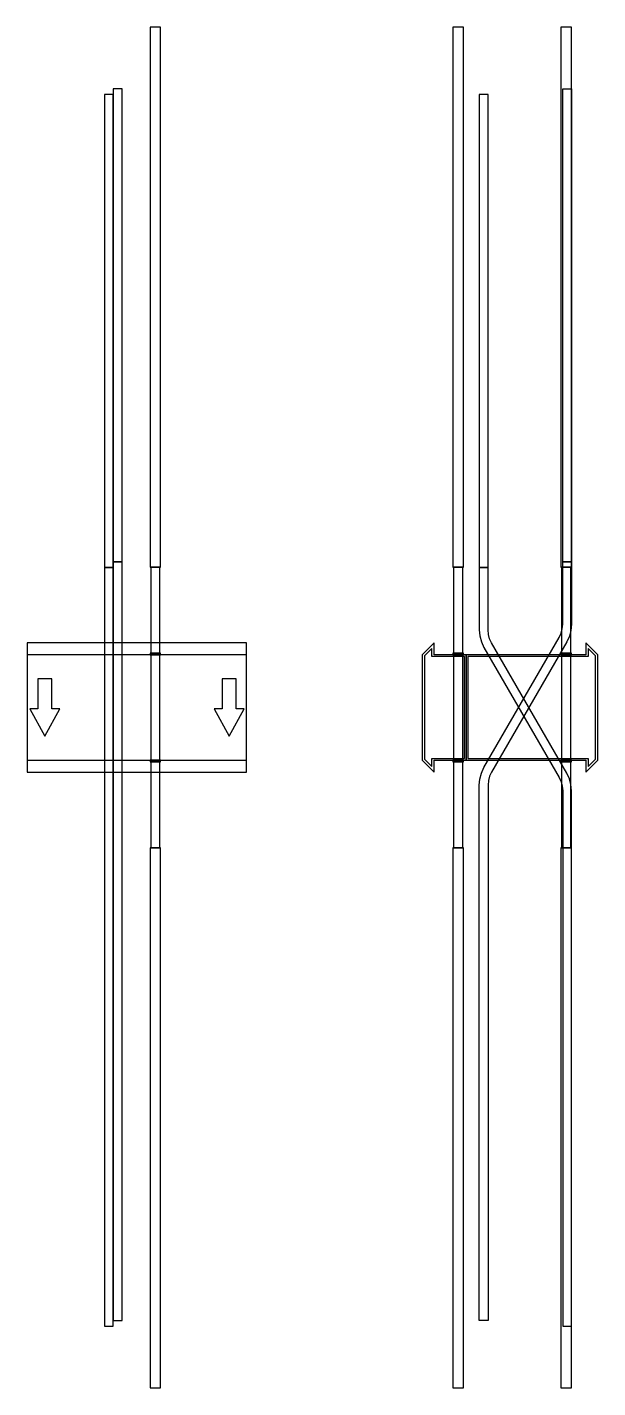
# Model space of a CAD drawing. Extents: x 0 to 650, y -775 to 775.
import ezdxf

# ---------------------------------------------------------------- set-up
doc = ezdxf.new("R2010")
doc.units = 0
doc.layers.add('Halfen', color=7, linetype='CONTINUOUS')

msp = doc.modelspace()

# ---------------------------------------------------------------- linework, layer by layer
at = {"layer": 'Halfen', "color": 7}
for points in [[(152, 160), (152, 775), (140, 775), (140, 160)], [(497, 160), (497, 775), (485, 775), (485, 160)], [(620, 160), (620, 775), (608, 775), (608, 160)], [(98, 159.422), (98, 698.422), (88, 698.422), (88, 159.422)], [(108, 165.762), (108, 704.762), (98, 704.762), (98, 165.762)], [(525, 159.422), (525, 698.422), (515, 698.422), (515, 159.422)], [(610, 165.762), (610, 704.762), (620, 704.762), (620, 165.762)], [(98, -704.762), (98, 159.422), (88, 159.422), (88, -704.762)], [(108, -698.422), (108, 165.762), (98, 165.762), (98, -698.422)], [(151.25, 62), (151.25, 160), (140.75, 160), (140.75, 62)], [(496.25, 62), (496.25, 160), (485.75, 160), (485.75, 62)], [(515, -698.422), (515, -88.481), (515.608, -81.535), (517.412, -74.8), (520.359, -68.481), (605.981, 79.82), (608.191, 84.56), (609.544, 89.611), (610, 94.82), (610, 165.762), (620, 165.762), (620, 94.82), (619.392, 87.875), (617.588, 81.14), (614.641, 74.82), (529.019, -73.481), (526.809, -78.22), (525.456, -83.271), (525, -88.481), (525, -698.422)], [(620, -704.762), (620, -94.821), (619.392, -87.875), (617.588, -81.14), (614.641, -74.821), (529.019, 73.481), (526.809, 78.22), (525.456, 83.271), (525, 88.481), (525, 159.422), (515, 159.422), (515, 88.481), (515.608, 81.535), (517.412, 74.8), (520.359, 68.481), (605.981, -79.821), (608.191, -84.56), (609.544, -89.611), (610, -94.821), (610, -704.762)], [(619.25, 62), (619.25, 160), (608.75, 160), (608.75, 62)], [(0, -73.5), (250, -73.5), (250, 73.5), (0, 73.5)], [(152, 60), (152, 62), (140, 62), (140, 60)], [(500, -60), (500, 60), (463.5, 60), (463.5, 73.5), (450, 60), (450, -60), (463.5, -73.5), (463.5, -60)], [(498, -58), (498, 58), (461, 58), (461, 67.25), (452.5, 58.75), (452.5, -58.75), (461, -67.25), (461, -58)], [(497, 60), (497, 62), (485, 62), (485, 60)], [(650, -60), (650, 60), (636.5, 73.5), (636.5, 60), (500, 60), (500, -60), (636.5, -60), (636.5, -73.5)], [(647.5, -58.75), (647.5, 58.75), (639, 67.25), (639, 58), (502, 58), (502, -58), (639, -58), (639, -67.25)], [(620, 60), (620, 62), (608, 62), (608, 60)], [(0, -60), (250, -60), (250, 60), (0, 60)], [(151.25, -60), (151.25, 60), (140.75, 60), (140.75, -60)], [(496.25, -60), (496.25, 60), (485.75, 60), (485.75, -60)], [(619.25, -60), (619.25, 60), (608.75, 60), (608.75, -60)], [(20, -32.5), (37, -1.5), (28, -1.5), (28, 32.5), (12, 32.5), (12, -1.5), (3, -1.5)], [(230, -32.5), (247, -1.5), (238, -1.5), (238, 32.5), (222, 32.5), (222, -1.5), (213, -1.5)], [(152, -62), (152, -60), (140, -60), (140, -62)], [(151.25, -160), (151.25, -62), (140.75, -62), (140.75, -160)], [(497, -62), (497, -60), (485, -60), (485, -62)], [(496.25, -160), (496.25, -62), (485.75, -62), (485.75, -160)], [(620, -62), (620, -60), (608, -60), (608, -62)], [(619.25, -160), (619.25, -62), (608.75, -62), (608.75, -160)], [(152, -775), (152, -160), (140, -160), (140, -775)], [(497, -775), (497, -160), (485, -160), (485, -775)], [(620, -775), (620, -160), (608, -160), (608, -775)]]:
    msp.add_lwpolyline(points, close=True, dxfattribs=at)

doc.saveas('drawing.dxf')
